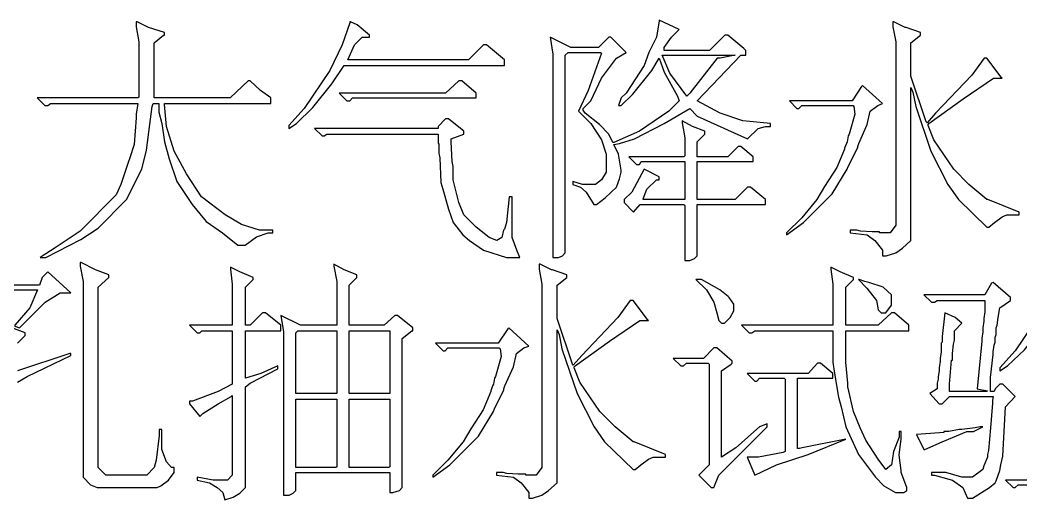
# Model space of a CAD drawing. Extents: x 94 to 452, y -72 to 1042.
# Drawn here: x 426.29 to 440.76, y 746.87 to 753.8 of the extents above; entities that cross this region are included whole.
import ezdxf

# ---------------------------------------------------------------- set-up
doc = ezdxf.new("R2010")
doc.units = 0
doc.header["$MEASUREMENT"] = 0
doc.layers.add('TREE_LAYER', color=7, linetype='Continuous')

msp = doc.modelspace()

# ---------------------------------------------------------------- linework, layer by layer
at = {"layer": 'TREE_LAYER', "elevation": 1017}
for points in [[(427.984807, 753.776627), (427.971081, 753.776627), (427.971081, 753.707999), (428.012258, 753.488391), (428.012258, 752.692313), (427.998532, 752.678587), (426.54363, 752.678587), (426.653434, 752.568783), (426.694611, 752.568783), (426.735787, 752.596234), (427.998532, 752.596234), (427.998532, 752.596234), (427.971081, 752.445254), (427.971081, 752.390352), (427.94363, 752.006038), (427.875003, 751.800156), (427.861277, 751.758979), (427.751473, 751.429568), (427.682846, 751.278587), (427.161277, 750.757019), (426.81814, 750.523685), (426.584807, 750.372705), (426.66716, 750.372705), (427.175003, 750.633489), (427.422062, 750.798195), (427.833826, 751.20996), (428.053434, 751.649176), (428.122062, 751.923685), (428.204415, 752.555058), (428.21814, 752.596234), (428.300493, 752.596234), (428.300493, 752.472705), (428.341669, 752.307999), (428.382846, 752.047215), (428.451473, 751.800156), (428.561277, 751.470744), (428.780885, 751.141332), (428.959316, 750.921725), (428.986767, 750.894274), (429.220101, 750.729568), (429.439709, 750.551136), (429.549513, 750.551136), (429.714218, 750.674666), (429.878924, 750.729568), (429.947552, 750.729568), (429.947552, 750.770744), (429.755395, 750.770744), (429.494611, 750.853097), (429.261277, 750.990352), (428.91814, 751.251136), (428.698532, 751.580548), (428.520101, 751.90996), (428.410297, 752.266823), (428.382846, 752.582509), (428.382846, 752.596234), (429.920101, 752.596234), (429.920101, 752.678587), (429.76912, 752.788391), (429.61814, 752.925646), (429.590689, 752.925646), (429.329905, 752.678587), (428.231865, 752.678587), (428.231865, 752.678587), (428.231865, 752.678587), (428.231865, 753.474666), (428.36912, 753.58447), (428.382846, 753.58447), (428.382846, 753.625646), (428.149513, 753.694274), (427.984807, 753.776627), (427.984807, 753.776627)], [(431.072697, 753.776627), (431.058971, 753.776627), (431.058971, 753.762901), (430.949167, 753.447215), (430.770736, 753.076627), (430.400148, 752.527607), (430.18054, 752.280548), (430.18054, 752.239372), (430.290344, 752.307999), (430.523677, 752.541332), (430.798187, 752.88447), (430.976618, 753.145254), (433.296226, 753.145254), (433.296226, 753.227607), (433.035442, 753.447215), (432.994266, 753.447215), (432.774658, 753.227607), (431.03152, 753.227607), (431.03152, 753.227607), (431.127599, 753.447215), (431.237403, 753.557019), (431.347207, 753.557019), (431.347207, 753.58447), (431.168775, 753.73545), (431.072697, 753.776627), (431.072697, 753.776627)], [(435.533136, 753.804077), (435.533136, 753.790352), (435.49196, 753.557019), (435.382156, 753.337411), (435.313528, 753.145254), (435.052744, 752.747215), (434.984117, 752.678587), (434.94294, 752.568783), (434.984117, 752.568783), (435.148822, 752.733489), (435.423332, 753.076627), (435.533136, 753.255058), (435.601764, 753.049176), (435.79392, 752.706038), (435.821371, 752.637411), (435.670391, 752.48643), (435.244901, 752.198195), (434.874313, 752.033489), (434.860587, 752.033489), (434.805685, 752.157019), (434.66843, 752.294274), (434.462548, 752.458979), (434.435097, 752.500156), (434.435097, 752.527607), (434.544901, 752.637411), (434.695881, 752.966823), (434.915489, 753.255058), (435.052744, 753.337411), (434.833136, 753.557019), (434.805685, 753.557019), (434.654705, 753.406038), (434.256666, 753.406038), (433.954705, 753.557019), (433.995881, 753.30996), (433.995881, 750.372705), (434.078234, 750.372705), (434.133136, 750.400156), (434.174313, 750.441332), (434.174313, 753.296234), (434.215489, 753.337411), (434.682156, 753.337411), (434.695881, 753.323685), (434.503724, 752.788391), (434.36647, 752.48643), (434.544901, 752.307999), (434.695881, 752.074666), (434.764509, 751.868783), (434.764509, 751.607999), (434.695881, 751.498195), (434.613528, 751.429568), (434.421371, 751.429568), (434.284117, 751.470744), (434.284117, 751.429568), (434.39392, 751.388391), (434.476273, 751.319764), (434.586077, 751.141332), (434.627254, 751.141332), (434.750783, 751.237411), (434.915489, 751.388391), (434.956666, 751.511921), (434.984117, 751.607999), (434.984117, 751.63545), (434.94294, 751.868783), (434.874313, 752.006038), (434.956666, 752.019764), (435.176273, 752.088391), (435.601764, 752.307999), (435.972352, 752.527607), (436.082156, 752.417803), (436.809607, 752.088391), (436.809607, 752.088391), (436.960587, 752.239372), (437.070391, 752.266823), (437.139019, 752.266823), (437.139019, 752.307999), (436.740979, 752.349176), (436.411568, 752.458979), (436.082156, 752.637411), (436.713528, 753.296234), (436.782156, 753.296234), (436.782156, 753.364862), (436.754705, 753.392313), (436.521371, 753.58447), (436.480195, 753.58447), (436.260587, 753.364862), (435.601764, 753.364862), (435.601764, 753.378587), (435.601764, 753.406038), (435.711568, 753.557019), (435.821371, 753.666823), (435.533136, 753.804077), (435.533136, 753.804077)], [(438.922987, 753.776627), (438.909262, 753.776627), (438.909262, 753.707999), (438.950438, 753.488391), (438.950438, 750.839372), (438.868085, 750.729568), (438.717105, 750.729568), (438.717105, 750.743293), (438.607301, 750.743293), (438.607301, 750.743293), (438.442595, 750.757019), (438.387693, 750.770744), (438.291615, 750.770744), (438.291615, 750.729568), (438.538673, 750.702117), (438.648477, 750.619764), (438.758281, 750.482509), (438.758281, 750.482509), (438.758281, 750.400156), (438.813183, 750.400156), (438.950438, 750.441332), (439.046517, 750.50996), (439.170046, 750.619764), (439.170046, 752.829568), (439.170046, 752.829568), (439.197497, 752.76094), (439.238673, 752.555058), (439.458281, 751.90996), (439.70534, 751.429568), (439.856321, 751.20996), (440.268085, 750.811921), (440.295536, 750.811921), (440.377889, 750.880548), (440.487693, 750.962901), (440.556321, 750.990352), (440.734752, 750.990352), (440.734752, 751.031528), (440.734752, 751.031528), (440.281811, 751.20996), (440.268085, 751.20996), (440.007301, 751.429568), (439.787693, 751.649176), (439.499458, 752.074666), (439.417105, 752.280548), (439.417105, 752.294274), (439.43083, 752.307999), (439.924948, 752.664862), (440.364164, 752.966823), (440.377889, 752.966823), (440.487693, 752.966823), (440.473968, 752.980548), (440.268085, 753.255058), (440.268085, 753.255058), (440.226909, 753.255058), (440.048477, 753.007999), (439.526909, 752.458979), (439.403379, 752.321725), (439.389654, 752.33545), (439.170046, 752.994274), (439.170046, 753.474666), (439.307301, 753.58447), (439.307301, 753.58447), (439.307301, 753.625646), (439.101419, 753.694274), (439.087693, 753.694274), (438.922987, 753.776627), (438.922987, 753.776627)], [(435.574313, 753.296234), (435.574313, 753.296234), (436.631175, 753.296234), (436.631175, 753.296234), (436.411568, 753.255058), (436.370391, 753.255058), (435.972352, 752.747215), (435.931175, 752.706038), (435.684117, 753.03545), (435.574313, 753.296234), (435.574313, 753.296234)], [(432.678579, 752.925646), (432.637403, 752.925646), (432.445246, 752.747215), (430.907991, 752.747215), (431.017795, 752.637411), (431.058971, 752.637411), (431.100148, 752.678587), (432.884462, 752.678587), (432.884462, 752.747215), (432.678579, 752.925646), (432.678579, 752.925646)], [(438.470046, 752.857019), (438.456321, 752.843293), (438.319066, 752.637411), (437.413183, 752.637411), (437.522987, 752.527607), (437.550438, 752.527607), (437.591615, 752.568783), (438.332791, 752.568783), (438.346517, 752.555058), (438.360242, 752.445254), (438.277889, 752.157019), (438.264164, 752.129568), (438.250438, 752.047215), (438.236713, 752.019764), (438.209262, 751.951136), (438.209262, 751.937411), (438.099458, 751.676627), (437.921026, 751.402117), (437.811223, 751.20996), (437.591615, 750.949176), (437.372007, 750.729568), (437.372007, 750.702117), (437.619066, 750.880548), (438.03083, 751.292313), (438.250438, 751.649176), (438.264164, 751.690352), (438.401419, 751.964862), (438.401419, 751.978587), (438.415144, 752.019764), (438.538673, 752.294274), (438.57985, 752.48643), (438.689654, 752.568783), (438.758281, 752.596234), (438.470046, 752.857019), (438.470046, 752.857019)], [(432.486422, 752.376627), (432.445246, 752.376627), (432.335442, 752.266823), (432.335442, 752.239372), (430.551128, 752.239372), (430.660932, 752.129568), (430.688383, 752.129568), (430.72956, 752.157019), (432.335442, 752.157019), (432.335442, 752.157019), (432.335442, 752.019764), (432.349167, 752.019764), (432.349167, 751.882509), (432.362893, 751.813881), (432.376618, 751.457019), (432.404069, 751.36094), (432.486422, 751.072705), (432.55505, 750.880548), (432.692305, 750.702117), (432.788383, 750.619764), (432.994266, 750.482509), (433.323677, 750.372705), (433.515834, 750.372705), (433.474658, 750.482509), (433.40603, 750.66094), (433.40603, 751.251136), (433.364854, 751.251136), (433.323677, 750.880548), (433.296226, 750.78447), (433.282501, 750.770744), (433.25505, 750.66094), (433.186422, 750.619764), (433.076618, 750.66094), (432.884462, 750.811921), (432.70603, 750.990352), (432.637403, 751.168783), (432.55505, 751.498195), (432.55505, 751.566823), (432.55505, 751.566823), (432.55505, 751.690352), (432.541324, 751.758979), (432.527599, 752.047215), (432.527599, 752.06094), (432.527599, 752.088391), (432.527599, 752.088391), (432.70603, 752.157019), (432.70603, 752.198195), (432.486422, 752.376627), (432.486422, 752.376627)], [(435.862548, 752.349176), (435.862548, 752.349176), (435.862548, 752.321725), (435.903724, 752.102117), (435.903724, 751.841332), (435.889999, 751.827607), (435.09392, 751.827607), (435.203724, 751.717803), (435.244901, 751.717803), (435.272352, 751.758979), (435.889999, 751.758979), (435.903724, 751.758979), (435.903724, 751.20996), (435.889999, 751.20996), (435.299803, 751.20996), (435.299803, 751.223685), (435.354705, 751.36094), (435.49196, 751.498195), (435.533136, 751.498195), (435.533136, 751.539372), (435.313528, 751.649176), (435.135097, 751.319764), (435.025293, 751.20996), (435.025293, 751.168783), (435.162548, 751.031528), (435.258626, 751.141332), (435.889999, 751.141332), (435.903724, 751.127607), (435.903724, 750.331528), (435.972352, 750.331528), (436.040979, 750.358979), (436.082156, 750.400156), (436.082156, 751.127607), (436.082156, 751.141332), (437.070391, 751.141332), (437.070391, 751.20996), (436.850783, 751.388391), (436.809607, 751.388391), (436.631175, 751.20996), (436.082156, 751.20996), (436.082156, 751.20996), (436.082156, 751.758979), (436.082156, 751.758979), (436.89196, 751.758979), (436.89196, 751.827607), (436.713528, 751.978587), (436.672352, 751.978587), (436.521371, 751.827607), (436.082156, 751.827607), (436.082156, 751.841332), (436.082156, 752.047215), (436.19196, 752.157019), (436.19196, 752.198195), (436.013528, 752.266823), (435.862548, 752.349176), (435.862548, 752.349176)], [(427.177679, 750.304077), (427.163953, 750.304077), (427.163953, 750.249176), (427.20513, 750.029568), (427.20513, 747.202117), (427.314934, 747.092313), (427.411012, 747.051136), (428.261993, 747.051136), (428.275718, 747.051136), (428.33062, 747.078587), (428.440424, 747.16094), (428.522777, 747.270744), (428.522777, 747.339372), (428.4816, 747.339372), (428.412973, 747.421725), (428.344345, 747.600156), (428.344345, 747.888391), (428.303169, 747.888391), (428.303169, 747.806038), (428.261993, 747.449176), (428.234542, 747.339372), (428.124738, 747.229568), (427.534542, 747.229568), (427.424738, 747.339372), (427.424738, 749.947215), (427.575718, 750.08447), (427.575718, 750.125646), (427.383561, 750.194274), (427.177679, 750.304077), (427.177679, 750.304077)], [(429.334135, 750.23545), (429.334135, 750.23545), (429.334135, 750.207999), (429.361586, 749.988391), (429.361586, 749.398195), (429.361586, 749.398195), (428.743939, 749.398195), (428.853743, 749.288391), (428.894919, 749.288391), (428.92237, 749.315842), (429.361586, 749.315842), (429.361586, 749.315842), (429.361586, 748.547215), (429.155703, 748.437411), (428.785115, 748.300156), (428.743939, 748.300156), (428.743939, 748.258979), (428.894919, 748.080548), (428.936096, 748.121725), (429.155703, 748.258979), (429.34786, 748.368783), (429.361586, 748.382509), (429.361586, 748.382509), (429.361586, 747.229568), (429.292958, 747.16094), (429.087076, 747.16094), (428.853743, 747.202117), (428.853743, 747.16094), (429.032174, 747.119764), (429.141978, 747.051136), (429.224331, 746.982509), (429.251782, 746.872705), (429.375311, 746.913881), (429.47139, 746.968783), (429.553743, 747.051136), (429.553743, 748.506038), (429.62237, 748.56094), (430.020409, 748.766823), (430.020409, 748.807999), (430.020409, 748.807999), (429.773351, 748.698195), (429.553743, 748.629568), (429.553743, 748.629568), (429.553743, 749.315842), (429.553743, 749.315842), (430.061586, 749.315842), (430.061586, 749.398195), (429.841978, 749.576627), (429.800801, 749.576627), (429.62237, 749.398195), (429.553743, 749.398195), (429.553743, 749.947215), (429.663547, 750.057019), (429.663547, 750.08447), (429.47139, 750.166823), (429.334135, 750.23545), (429.334135, 750.23545)], [(430.830213, 750.276627), (430.830213, 750.276627), (430.830213, 750.249176), (430.87139, 750.029568), (430.87139, 749.398195), (430.857664, 749.398195), (430.349821, 749.398195), (430.061586, 749.53545), (430.102762, 749.302117), (430.102762, 746.941332), (430.185115, 746.941332), (430.240017, 746.968783), (430.281194, 747.00996), (430.281194, 747.270744), (430.281194, 747.270744), (431.626292, 747.270744), (431.640017, 747.270744), (431.640017, 746.982509), (431.681194, 746.982509), (431.777272, 747.00996), (431.818449, 747.051136), (431.818449, 749.206038), (431.955703, 749.315842), (431.969429, 749.315842), (431.969429, 749.357019), (431.749821, 749.53545), (431.708645, 749.53545), (431.557664, 749.398195), (431.049821, 749.398195), (431.049821, 749.398195), (431.049821, 749.974666), (431.159625, 750.08447), (431.159625, 750.125646), (430.981194, 750.194274), (430.830213, 750.276627), (430.830213, 750.276627)], [(433.810199, 750.276627), (433.796473, 750.276627), (433.796473, 750.207999), (433.83765, 749.988391), (433.83765, 747.339372), (433.755297, 747.229568), (433.604316, 747.229568), (433.604316, 747.243293), (433.494512, 747.243293), (433.494512, 747.243293), (433.329806, 747.257019), (433.274905, 747.270744), (433.178826, 747.270744), (433.178826, 747.229568), (433.425885, 747.202117), (433.535689, 747.119764), (433.645493, 746.982509), (433.645493, 746.982509), (433.645493, 746.900156), (433.700395, 746.900156), (433.83765, 746.941332), (433.933728, 747.00996), (434.057257, 747.119764), (434.057257, 749.329568), (434.057257, 749.329568), (434.084708, 749.26094), (434.125885, 749.055058), (434.345493, 748.40996), (434.592552, 747.929568), (434.743532, 747.70996), (435.155297, 747.311921), (435.182748, 747.311921), (435.265101, 747.380548), (435.374905, 747.462901), (435.443532, 747.490352), (435.621963, 747.490352), (435.621963, 747.531528), (435.621963, 747.531528), (435.169022, 747.70996), (435.155297, 747.70996), (434.894512, 747.929568), (434.674905, 748.149176), (434.386669, 748.574666), (434.304316, 748.780548), (434.304316, 748.794274), (434.318042, 748.807999), (434.812159, 749.164862), (435.251375, 749.466823), (435.265101, 749.466823), (435.374905, 749.466823), (435.361179, 749.480548), (435.155297, 749.755058), (435.155297, 749.755058), (435.11412, 749.755058), (434.935689, 749.507999), (434.41412, 748.958979), (434.290591, 748.821725), (434.276865, 748.83545), (434.057257, 749.494274), (434.057257, 749.974666), (434.194512, 750.08447), (434.194512, 750.08447), (434.194512, 750.125646), (433.98863, 750.194274), (433.974905, 750.194274), (433.810199, 750.276627), (433.810199, 750.276627)], [(438.011753, 750.23545), (438.011753, 750.23545), (438.011753, 750.207999), (438.039204, 749.988391), (438.039204, 749.398195), (438.039204, 749.398195), (436.721557, 749.398195), (436.831361, 749.288391), (436.872537, 749.288391), (436.913713, 749.315842), (438.039204, 749.315842), (438.039204, 749.315842), (438.039204, 748.862901), (438.066655, 748.698195), (438.121557, 748.355058), (438.162733, 748.217803), (438.231361, 747.929568), (438.409792, 747.531528), (438.656851, 747.202117), (438.78038, 747.078587), (438.945086, 746.982509), (438.958812, 746.982509), (439.068615, 746.982509), (439.109792, 747.00996), (439.109792, 747.051136), (439.027439, 747.270744), (439.027439, 747.298195), (438.999988, 747.517803), (439.013713, 747.641332), (439.027439, 747.751136), (439.027439, 747.86094), (438.999988, 747.86094), (438.999988, 747.778587), (438.917635, 747.572705), (438.890184, 747.380548), (438.807831, 747.311921), (438.698027, 747.462901), (438.519596, 747.737411), (438.437243, 747.915842), (438.341164, 748.149176), (438.258812, 748.506038), (438.258812, 748.547215), (438.258812, 748.56094), (438.231361, 748.862901), (438.231361, 748.862901), (438.231361, 749.315842), (438.231361, 749.315842), (439.137243, 749.315842), (439.137243, 749.398195), (438.931361, 749.576627), (438.890184, 749.576627), (438.698027, 749.398195), (438.231361, 749.398195), (438.231361, 749.398195), (438.231361, 749.947215), (438.341164, 750.057019), (438.341164, 750.08447), (438.149008, 750.166823), (438.011753, 750.23545), (438.011753, 750.23545)], [(441.348601, 750.276627), (441.334875, 750.276627), (441.334875, 750.262901), (441.225071, 749.947215), (441.04664, 749.576627), (440.676052, 749.027607), (440.456444, 748.780548), (440.456444, 748.739372), (440.566248, 748.807999), (440.813307, 749.041332), (441.087817, 749.38447), (441.307424, 749.713881), (441.417228, 749.947215), (441.527032, 750.057019), (441.636836, 750.057019), (441.636836, 750.08447), (441.458405, 750.23545), (441.348601, 750.276627), (441.348601, 750.276627)], [(426.697287, 750.166823), (426.614934, 750.08447), (426.573757, 749.974666), (425.269836, 749.974666), (425.37964, 749.864862), (425.407091, 749.864862), (425.448267, 749.906038), (426.546306, 749.906038), (426.546306, 749.906038), (426.436502, 749.645254), (426.216895, 749.398195), (426.216895, 749.38447), (426.285522, 749.357019), (426.65611, 749.727607), (426.875718, 749.864862), (427.026698, 749.864862), (426.697287, 750.166823), (426.697287, 750.166823)], [(436.145086, 750.057019), (436.062733, 750.057019), (436.213713, 749.906038), (436.323517, 749.727607), (436.364694, 749.576627), (436.392145, 749.466823), (436.433321, 749.425646), (436.474498, 749.425646), (436.556851, 749.507999), (436.611753, 749.604077), (436.611753, 749.68643), (436.611753, 749.700156), (436.543125, 749.796234), (436.5294, 749.80996), (436.40587, 749.906038), (436.145086, 750.057019), (436.145086, 750.057019)], [(438.423517, 750.057019), (438.409792, 750.057019), (438.533321, 749.933489), (438.670576, 749.755058), (438.698027, 749.617803), (438.739204, 749.576627), (438.807831, 749.576627), (438.890184, 749.68643), (438.890184, 749.837411), (438.766655, 749.947215), (438.560772, 750.015842), (438.50587, 750.029568), (438.423517, 750.057019), (438.423517, 750.057019)], [(440.360366, 750.015842), (440.332915, 750.002117), (440.236836, 749.837411), (439.358405, 749.837411), (439.468209, 749.727607), (439.509385, 749.727607), (439.550562, 749.755058), (440.236836, 749.755058), (440.236836, 749.755058), (440.236836, 749.590352), (440.223111, 749.494274), (440.223111, 749.453097), (440.209385, 749.357019), (440.209385, 749.302117), (440.19566, 749.206038), (440.19566, 749.164862), (440.19566, 749.164862), (440.127032, 748.478587), (440.278013, 748.451136), (440.264287, 748.437411), (439.728993, 748.437411), (439.728993, 748.451136), (439.728993, 748.533489), (439.728993, 748.547215), (439.756444, 748.890352), (439.770169, 748.890352), (439.770169, 748.98643), (439.770169, 748.98643), (439.783895, 749.123685), (439.79762, 749.178587), (439.79762, 749.219764), (439.79762, 749.274666), (439.79762, 749.315842), (439.907424, 749.425646), (439.811346, 749.507999), (439.660366, 749.576627), (439.619189, 749.233489), (439.619189, 749.233489), (439.619189, 749.192313), (439.619189, 749.192313), (439.619189, 749.151136), (439.605464, 749.137411), (439.605464, 749.096234), (439.605464, 749.096234), (439.605464, 749.055058), (439.605464, 749.055058), (439.605464, 749.013881), (439.591738, 748.917803), (439.591738, 748.876627), (439.578013, 748.780548), (439.578013, 748.739372), (439.564287, 748.657019), (439.564287, 748.615842), (439.550562, 748.56094), (439.550562, 748.478587), (439.440758, 748.40996), (439.578013, 748.258979), (439.619189, 748.258979), (439.728993, 748.368783), (440.360366, 748.368783), (440.360366, 748.368783), (440.34664, 748.313881), (440.34664, 748.272705), (440.34664, 748.272705), (440.319189, 747.915842), (440.319189, 747.915842), (440.291738, 747.58643), (440.278013, 747.531528), (440.278013, 747.490352), (440.223111, 747.366823), (440.209385, 747.311921), (440.058405, 747.202117), (439.907424, 747.202117), (439.674091, 747.270744), (439.468209, 747.270744), (439.468209, 747.229568), (439.509385, 747.229568), (439.715267, 747.174666), (439.770169, 747.16094), (439.92115, 747.051136), (439.989777, 746.900156), (440.058405, 746.900156), (440.305464, 747.051136), (440.387817, 747.119764), (440.401542, 747.147215), (440.456444, 747.298195), (440.470169, 747.380548), (440.49762, 747.504077), (440.538797, 748.217803), (440.676052, 748.368783), (440.49762, 748.547215), (440.456444, 748.547215), (440.387817, 748.478587), (440.374091, 748.437411), (440.319189, 748.437411), (440.319189, 748.451136), (440.319189, 748.643293), (440.319189, 748.643293), (440.360366, 748.972705), (440.360366, 749.013881), (440.374091, 749.10996), (440.387817, 749.151136), (440.387817, 749.219764), (440.401542, 749.26094), (440.401542, 749.357019), (440.415267, 749.398195), (440.428993, 749.507999), (440.456444, 749.645254), (440.607424, 749.755058), (440.607424, 749.796234), (440.360366, 750.015842), (440.360366, 750.015842)], [(426.258071, 749.137411), (426.367875, 749.247215), (426.367875, 749.288391), (426.175718, 749.357019)], [(433.357257, 749.357019), (433.343532, 749.343293), (433.206277, 749.137411), (432.300395, 749.137411), (432.410199, 749.027607), (432.43765, 749.027607), (432.478826, 749.068783), (433.220003, 749.068783), (433.233728, 749.055058), (433.247454, 748.945254), (433.165101, 748.657019), (433.151375, 748.629568), (433.13765, 748.547215), (433.123924, 748.519764), (433.096473, 748.451136), (433.096473, 748.437411), (432.986669, 748.176627), (432.808238, 747.902117), (432.698434, 747.70996), (432.478826, 747.449176), (432.259218, 747.229568), (432.259218, 747.202117), (432.506277, 747.380548), (432.918042, 747.792313), (433.13765, 748.149176), (433.151375, 748.190352), (433.28863, 748.464862), (433.28863, 748.478587), (433.302356, 748.519764), (433.425885, 748.794274), (433.467061, 748.98643), (433.576865, 749.068783), (433.645493, 749.096234), (433.357257, 749.357019), (433.357257, 749.357019)], [(430.308645, 749.315842), (430.32237, 749.315842), (430.857664, 749.315842), (430.87139, 749.315842), (430.87139, 748.40996), (430.857664, 748.40996), (430.281194, 748.40996), (430.281194, 748.40996), (430.281194, 749.288391), (430.308645, 749.315842), (430.308645, 749.315842)], [(431.049821, 749.315842), (431.049821, 749.315842), (431.626292, 749.315842), (431.640017, 749.315842), (431.640017, 748.40996), (431.626292, 748.40996), (431.049821, 748.40996), (431.049821, 748.40996), (431.049821, 749.315842), (431.049821, 749.315842)], [(436.364694, 749.068783), (436.323517, 749.068783), (436.172537, 748.917803), (435.733321, 748.917803), (435.843125, 748.807999), (435.884302, 748.807999), (435.925478, 748.849176), (436.241164, 748.849176), (436.25489, 748.83545), (436.25489, 747.380548), (436.10391, 747.229568), (436.282341, 747.051136), (436.323517, 747.051136), (436.392145, 747.229568), (437.092145, 747.929568), (437.092145, 747.970744), (436.982341, 747.929568), (436.639204, 747.627607), (436.433321, 747.490352), (436.433321, 747.490352), (436.433321, 748.739372), (436.570576, 748.83545), (436.584302, 748.849176), (436.584302, 748.876627), (436.364694, 749.068783), (436.364694, 749.068783)], [(426.258071, 748.574666), (426.395326, 748.657019), (427.026698, 748.958979), (427.026698, 748.98643), (427.012973, 748.98643), (426.258071, 748.739372)], [(437.860772, 748.849176), (437.819596, 748.849176), (437.682341, 748.698195), (436.80391, 748.698195), (436.913713, 748.588391), (436.941164, 748.588391), (436.982341, 748.629568), (437.339204, 748.629568), (437.352929, 748.615842), (437.352929, 747.572705), (437.325478, 747.558979), (436.968615, 747.490352), (436.80391, 747.490352), (436.913713, 747.229568), (437.2294, 747.380548), (437.682341, 747.531528), (438.231361, 747.751136), (437.599988, 747.627607), (437.558812, 747.613881), (437.531361, 747.613881), (437.531361, 748.615842), (437.531361, 748.629568), (438.039204, 748.629568), (438.039204, 748.698195), (437.860772, 748.849176), (437.860772, 748.849176)], [(430.281194, 748.327607), (430.281194, 748.327607), (430.857664, 748.327607), (430.87139, 748.327607), (430.87139, 747.353097), (430.857664, 747.339372), (430.281194, 747.339372), (430.281194, 747.353097), (430.281194, 748.327607), (430.281194, 748.327607)], [(431.049821, 748.327607), (431.049821, 748.327607), (431.626292, 748.327607), (431.640017, 748.327607), (431.640017, 747.353097), (431.626292, 747.339372), (431.049821, 747.339372), (431.049821, 747.353097), (431.049821, 748.327607), (431.049821, 748.327607)], [(440.209385, 747.929568), (440.168209, 747.929568), (440.168209, 747.929568), (440.099581, 747.915842), (439.907424, 747.888391), (439.866248, 747.888391), (439.715267, 747.86094), (439.64664, 747.86094), (439.64664, 747.847215), (439.454483, 747.833489), (439.454483, 747.833489), (439.248601, 747.819764), (439.358405, 747.600156), (439.37213, 747.600156), (439.619189, 747.70996), (439.976052, 747.86094), (440.07213, 747.86094), (440.209385, 747.929568), (440.209385, 747.929568)], [(441.664287, 747.16094), (440.538797, 747.16094), (440.648601, 747.051136), (440.676052, 747.051136), (440.717228, 747.092313), (442.583895, 747.092313)]]:
    msp.add_lwpolyline(points, dxfattribs=at)

doc.saveas('drawing.dxf')
